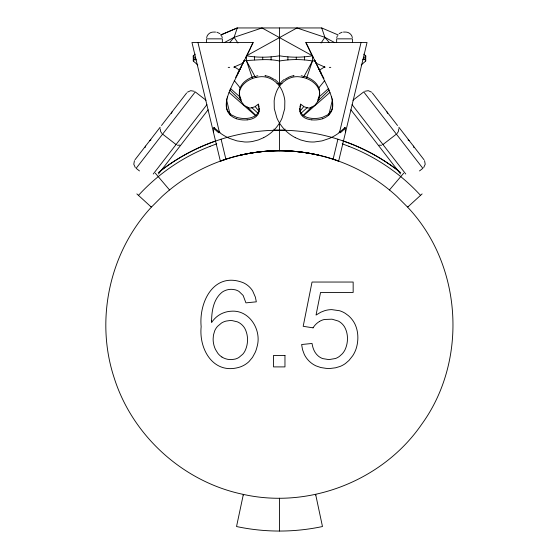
<?xml version="1.0" encoding="UTF-8"?>
<svg xmlns="http://www.w3.org/2000/svg" width="559" height="559" viewBox="0 0 559 559"><rect width="100%" height="100%" fill="white"/><g stroke="black" fill="none" stroke-linecap="round" stroke-linejoin="round"><path stroke-width="0.84" d="M259.187 108.208L258.775 111.22A8.469 8.238 0 0 1 257.65 113.463C255.239 116.74 251.047 117.998 247.162 118.389A26.748 26.014 0 0 1 236.338 117.243L231.098 114.721L227.758 111.01A9.741 6.89 -90 0 1 226.807 108.593L226.395 102.094M398.777 128.787L398.455 131.288L397.232 133.377M234.333 66.507L234.06 67.576M299.904 106.993L300.106 105.784M239.448 90.404C240.342 84.751 245.01 80.566 249.929 78.162A28.048 27.279 0 0 1 254.729 76.331L256.148 76.988M345.574 132.127L345.504 132.476M243.207 495.12L243.361 494.401C183.611 482.137 132.553 436.097 114.197 377.926C95.016 320.021 109.445 252.808 150.699 207.878M334.562 159.469L335.281 159.979M206.655 37.607C207.158 34.686 209.758 32.324 212.713 32.094M336.756 37.607L337.398 35.727M328.678 115.42L332.353 100.068A38.103 37.055 0 0 0 332.074 98.67M343.142 140.931L337.902 139.198L333.101 159.259L333.968 159.462M295.25 137.626L300.693 139.967L306.437 141.462A35.119 34.155 0 0 0 314.291 141.986L322.047 140.889L329.489 138.387A47.452 46.145 0 0 0 339.509 132.497L361.051 42.491M227.24 97.287L227.443 96.483M300.414 104.603L300.602 104.016M229.658 42.61L234.102 37.327L237.282 27.95L321.718 27.95L338.23 34.979M306.57 78.19L312.453 60.994L312.453 55.816L262.031 27.95L234.102 37.327L224.208 42.666M145.04 147.611L145.564 146.095M171.494 113.407L172.018 111.891M213.811 128.039L214.034 127.466A60.26 42.61 -90 0 0 218.688 131.477M197.816 64.998L193.26 60.994L193.68 59.883L193.26 55.816L195.259 54.139M361.184 64.998L365.74 60.994L365.313 59.883L365.74 55.816L363.734 54.139M134.433 160.657L133.797 164.255L135.313 167.581M243.969 61.21L243.088 63.111L234.116 66.968M244.031 61.071L244.493 60.079L244.094 60.721M253.024 42.491L250.823 47.131M250.383 48.416L241.069 67.115M245.813 57.367L253.213 42.491L191.961 42.491L220.358 161.153L220.77 161.006M238.427 72.216L240.174 68.897M239.923 69.064L242.571 63.81M240.594 68.065L241.174 66.905M240.845 67.562L237.868 72.817M240.007 69.225C234.619 83.067 214.167 110.004 236.338 118.746M242.955 63.055L243.71 61.546M235.632 77.449L235.954 76.842M236.485 75.835L236.177 76.422M236.785 75.283L237.177 74.543M237.275 74.361L237.778 73.432M237.875 73.25L238.344 72.384M303.698 77.1L312.453 60.994L315.003 60.624M242.865 62.971L243.696 61.448M321.069 43.015L324.891 37.327L321.718 27.95M423.687 167.581L425.203 164.255L424.567 160.657M279.779 84.437L280.352 83.675M135.033 159.706L160.167 127.214M161.495 125.502L186.629 93.011M153.243 174.017L206.893 104.673M158.49 173.954L208.123 109.795M299.827 111.486L303.614 106.776M318.239 88.595L324.737 80.517M389.469 189.948L403.689 173.178M283.937 130.338L285.048 129.087M345.189 128.039L344.966 127.466L344.435 128.039M136.871 193.903L151.363 207.158L162.138 196.37A173.73 173.73 0 0 1 223.635 159.972M303.006 115.524L311.74 107.042M317.351 101.591L329.209 90.076M335.358 159.972A173.73 173.73 0 0 1 396.855 196.37L407.637 207.158L422.129 193.903M408.189 206.662L407.637 207.158M300.784 113.428L307.268 107.601M318.944 97.119L328.671 88.378M303.271 115.867L329.95 92.431M339.991 132.127L339.537 132.476M352.974 100.229L363.734 91.907L422.856 168.336L419.495 170.942M382.95 144.536L396.394 134.132M187.391 92.186L190.717 90.67L194.315 91.306M339.145 33.582L342.185 32.177M338.999 132.42L339.991 131.721M284.915 79.427L286.11 78.644M149.644 140.819L150.979 139.932M324.94 67.576L324.52 66.954L321.125 69.078A44.42 43.204 0 0 0 320.041 69.833L319.531 70.21L320.573 72.216M286.536 78.393L288.318 77.47M252.43 78.19L246.54 60.994L246.54 55.816L296.969 27.95L324.891 37.327L334.792 42.666M263.75 137.626L258.307 139.967L252.563 141.462A35.119 34.155 0 0 1 244.709 141.986L236.953 140.889L229.511 138.387A47.452 46.145 0 0 1 219.491 132.497L219.009 132.127M302.852 76.988L304.271 76.324A28.048 27.279 0 0 1 309.071 78.155C313.99 80.573 318.658 84.744 319.552 90.404M220.798 34.965L237.268 27.95L220.77 34.979M364.685 91.306L368.283 90.67L371.609 92.186M208.961 143.467L213.14 141.895M210.065 146.311L216.766 143.845M220.351 161.09L222.112 160.454M213.685 141.686L221.098 139.198A189.396 184.197 0 0 1 279.5 130.205A189.396 184.197 0 0 1 337.902 139.205M220.875 160.971L222.314 160.384M215.243 141.148L208.682 143.565A194.308 194.308 0 0 0 161.32 170.278M222.133 160.531L223.705 159.909M222.335 160.461L223.956 159.825M223.845 159.895L224.215 159.734M223.719 159.979L224.774 159.629M224.11 159.804L225.046 159.539M322.662 118.746C344.833 110.004 324.381 83.067 318.993 69.225M225.032 159.462L225.899 159.259A169.384 164.73 0 0 1 279.5 150.699A169.384 164.73 0 0 1 333.122 159.189L333.688 159.371M225.312 159.371L225.878 159.189A169.433 164.779 0 0 1 333.241 159.266M193.68 59.883L196.3 59.757M365.313 56.885L364.07 57.242L364.07 59.513L365.313 59.883M179.9 145.179L177.413 145.242M381.587 145.242L379.1 145.179M362.693 59.757L364.07 59.513M256.539 75.961L257.825 75.765M293.328 75.898L294.076 75.772M243.99 60.624C255.708 60.288 267.747 58.353 279.5 60.994C290.394 59.163 301.574 59.03 312.453 60.994M246.54 55.816C257.433 57.696 268.599 57.577 279.5 55.816C290.401 57.577 301.56 57.696 312.453 55.816M280.436 83.577L281.995 83.382M247.162 119.885C251.047 119.493 255.239 118.228 257.65 114.951A8.469 8.238 0 0 0 258.775 112.708L259.159 109.089L257.978 104.372L254.967 106.706L251.326 107.943A7.833 7.623 0 0 1 248.385 107.733L244.206 105.365L241.285 101.556A17.615 17.133 0 0 1 239.65 97.112C237.135 86.491 248.175 78.477 257.594 77.163C268.949 74.494 279.926 82.886 283.182 93.514A33.4 32.485 0 0 1 284.845 100.934L284.699 108.67L282.099 118.005A40.569 39.451 0 0 1 263.736 137.605M315.793 495.12L315.639 494.401L322.473 526.529A206.585 206.585 0 0 1 236.534 526.529L243.361 494.401C309.791 509.263 383.118 480.461 421.668 424.323C468.093 360.429 462.237 265.574 408.301 207.878M213.356 32.066L215.543 32.066M343.457 32.066L345.644 32.066M321.132 72.817L318.155 67.562M311.838 119.885C307.953 119.493 303.761 118.228 301.35 114.951A8.469 8.238 0 0 1 300.225 112.708L299.841 109.089L301.022 104.372L304.033 106.706L307.674 107.943A7.833 7.623 0 0 0 310.615 107.733L314.794 105.365L317.715 101.556A17.615 17.133 0 0 0 319.35 97.112C321.865 86.491 310.825 78.477 301.406 77.163C290.051 74.494 279.074 82.886 275.818 93.514A33.4 32.485 0 0 0 274.155 100.934L274.301 108.67L276.901 118.005A40.569 39.451 0 0 0 295.264 137.605M277.005 83.382L278.564 83.577M346.287 32.094C349.242 32.324 351.842 34.686 352.345 37.607M301.175 75.765L302.461 75.961M313.075 327.853L303.188 326.295L312.034 282.043L353.162 282.043L353.162 292.455L320.545 292.455L316.045 315.059L320.824 312.202L324.744 310.671A24.722 24.722 0 0 1 331.843 309.63L339.572 310.741A23.681 23.681 0 0 1 345.28 313.347L348.383 315.646A28.369 28.369 0 0 1 351.227 318.483L352.079 319.517A25.77 25.77 0 0 1 355.461 325.212C358.529 332.57 358.543 341.046 356.167 348.606A30.486 30.486 0 0 1 352.708 355.769L349.005 360.422L345.455 363.497A25.092 25.092 0 0 1 340.075 366.445L335.547 367.801L330.607 368.416A38.187 38.187 0 0 1 326.037 368.353L320.789 367.536L316.066 365.9A24.31 24.31 0 0 1 309.979 361.904A25.365 25.365 0 0 1 308.254 360.199A24.149 24.149 0 0 1 304.236 354.28L302.538 349.661L301.622 344.512L312.034 343.471C312.747 348.152 314.535 352.974 318.295 356.048A14.953 14.953 0 0 0 322.746 358.599L328.895 359.612L335.47 358.508A16.33 16.33 0 0 0 339.467 356.363L342.248 353.84A18.692 18.692 0 0 0 344.98 349.871C348.292 342.828 348.46 333.996 344.658 327.099A16.477 16.477 0 0 0 341.877 323.605A15.561 15.561 0 0 0 338.279 321.048L332.018 319.189L324.423 319.475A16.295 16.295 0 0 0 319.455 321.46M264.924 75.772L265.672 75.898M216.815 32.177L219.855 33.582M193.68 56.885L194.923 57.242L194.923 59.513M333.954 159.539L335.1 159.874M335.044 159.825L335.526 160.07M335.295 159.909L336.665 160.461M335.547 159.993L336.867 160.531M343.051 140.903L350.318 143.565M343.156 140.924L344.603 141.434M342.234 143.845L348.935 146.311M336.686 160.384L338.635 161.153L367.039 42.491L305.787 42.491L311.964 55.25M336.888 160.454L338.649 161.09M345.155 141.644L350.039 143.467M323.661 78.001L324.01 78.358M324.52 66.954L315.912 63.111L315.031 61.21M270.682 77.47L272.464 78.393M234.48 66.954L237.875 69.078A44.42 43.204 0 0 1 238.959 69.833L239.504 70.231M272.89 78.644L274.085 79.427M408.021 139.932L409.356 140.819M219.009 131.721L220.001 132.42M219.463 132.476L197.949 42.491M206.026 100.229L195.266 91.907L136.144 168.336L139.505 170.942M162.606 134.132L176.05 144.536M229.043 92.431L255.722 115.867M230.322 88.378L240.056 97.119M251.732 107.601L258.216 113.428M150.811 206.648L151.363 207.158M229.791 90.076L241.642 101.591M247.26 107.042L255.994 115.524M214.565 128.039L214.034 127.466M273.952 129.087L275.063 130.338M155.311 173.178L169.531 189.948M324.891 37.327L329.335 42.61M234.256 80.517L240.754 88.595M255.379 106.776L259.173 111.486M372.371 93.011L397.505 125.502M398.833 127.214L423.967 159.706M352.107 104.673L405.757 174.017M350.877 109.795L400.51 173.954M278.648 83.675L279.221 84.437M161.768 133.377L160.545 131.288L160.223 128.787M234.102 37.327L237.931 43.015M316.135 62.971L315.304 61.448M314.906 60.721L314.549 60.072L314.969 61.071M246.54 60.994L255.302 77.1M320.656 72.384L321.125 73.25M321.222 73.432L321.725 74.361M321.823 74.543L322.215 75.283M322.515 75.835L322.822 76.422M323.046 76.842L323.368 77.449M316.045 63.055L315.29 61.546M316.429 63.81L319.077 69.064M317.484 66.228L305.976 42.491M317.239 65.752L318.406 68.065M318.826 68.897L319.273 69.791M312.621 56.228L313.187 57.367M324.667 66.507L324.884 66.968M221.602 35.727L222.244 37.607M413.436 146.095L413.96 147.611M386.982 111.891L387.506 113.407M258.398 104.016L258.586 104.603M331.557 96.483L331.76 97.287M230.322 115.42L226.647 100.068A38.103 37.055 0 0 1 226.926 98.67M221.098 139.198L225.899 159.259M213.496 132.476L213.426 132.127M258.894 105.784L259.096 106.993M332.605 102.094L332.193 108.593A9.741 6.89 90 0 1 331.242 111.01L327.902 114.721L322.662 117.257A26.748 26.014 0 0 1 311.838 118.375C307.953 118.026 303.768 116.726 301.35 113.463A8.469 8.238 0 0 1 300.225 111.22L299.813 108.208M365.74 55.816L365.74 60.994M352.456 42.33L352.456 38.844L336.644 38.844L336.644 42.33M304.487 56.885L304.487 59.883M296.277 57.242L296.277 59.513M287.906 56.885L287.906 59.883M279.5 27.95L279.5 86.1M279.5 123.301L279.5 150.783M279.5 498.209L279.5 531.05M271.094 56.885L271.094 59.883M262.723 57.242L262.723 59.513M254.513 56.885L254.513 59.883M222.356 42.33L222.356 38.844L206.544 38.844L206.544 42.33M193.26 55.816L193.26 60.994M240.063 155.255A169.153 164.507 0 0 1 318.993 155.255A169.202 164.556 0 0 0 240.07 155.304M273.784 130.296A189.18 183.981 0 0 1 285.272 130.296M213.65 132.036A15.987 9.58 -31.5 0 1 214.272 127.983M344.728 127.983A15.987 9.58 31.5 0 1 345.35 132.036M247.162 119.864A26.748 26.014 0 0 1 236.338 118.732M274.874 79.49A26.147 16.567 9.2 0 1 278.892 83.494M265.679 75.786A12.221 7.12 12.7 0 1 270.29 77.184M241.341 100.04A16.225 15.785 0 0 1 239.504 90.411M218.737 132.776A15.987 6.687 41.2 0 1 213.845 128.221M322.662 118.732A26.748 26.014 0 0 1 311.838 119.864M280.108 83.494A26.147 16.567 -9.2 0 1 284.126 79.49M288.71 77.184A12.221 7.12 -12.7 0 1 293.321 75.786M319.496 90.411A16.225 15.785 0 0 1 317.659 100.04M344.973 127.466A60.26 42.61 90 0 1 340.312 131.477M345.155 128.221A15.987 6.687 -41.2 0 1 340.263 132.776M330.788 67.38A97.511 3.459 2 0 1 329.335 67.366M229.665 67.366A97.511 3.459 -2 0 1 228.212 67.38M138.471 195.364A190.885 190.885 0 0 1 210.086 146.346M158.246 172.717A193.924 193.924 0 0 1 208.975 143.502M350.395 143.565A194.308 194.308 0 0 1 397.756 170.278M348.914 146.346A190.885 190.885 0 0 1 420.529 195.364M350.025 143.502A193.924 193.924 0 0 1 400.754 172.717M313.054 327.84A18.992 18.992 0 0 1 319.462 321.467M221.909 357.04A16.84 16.84 0 0 0 231.803 359.591L235.108 359.088A14.485 14.485 0 0 0 238.84 357.515L242.732 354.238A16.931 16.931 0 0 0 244.807 351.318C248.371 344.337 248.524 335.421 244.842 328.461A16.029 16.029 0 0 0 243.361 326.33A16.477 16.477 0 0 0 241.572 324.479L240.929 323.94A14.946 14.946 0 0 0 237.379 321.844L232.369 320.649A21.053 21.053 0 0 0 229.616 320.587L226.192 321.062A16.148 16.148 0 0 0 221.567 322.976L217.577 326.323A16.637 16.637 0 0 0 214.726 330.753L213.44 335.12L213.126 339.061A24.198 24.198 0 0 0 215.474 349.459L217.87 353.337A16.379 16.379 0 0 0 221.923 357.019M211.588 321.006L211.568 322.592C214.698 317.701 219.526 313.934 225.116 312.292A24.869 24.869 0 0 1 230.965 311.237C249.51 309.511 262.038 330.222 257.021 346.873A32.289 32.289 0 0 1 255.225 352.359L252.5 357.39L249.028 361.533A24.072 24.072 0 0 1 244.821 364.761A24.806 24.806 0 0 1 240.021 367.011C214.02 375.341 198.745 349.955 201.156 326.673C198.738 301.587 214.132 271.311 243.207 282.7A21.619 21.619 0 0 1 248.573 286.159A21.542 21.542 0 0 1 252.703 291.015L255.365 297.095L256.336 301.825L245.925 302.866L243.144 295.459L239.042 291.463A13.549 13.549 0 0 0 235.073 289.772L232.111 289.352A17.567 17.567 0 0 0 230.084 289.373A15.841 15.841 0 0 0 222.182 292.14C213.608 298.953 211.7 310.685 211.588 321.006M284.964 355.447L273.512 355.447L273.512 366.9L284.964 366.9L284.964 355.447"/></g></svg>
